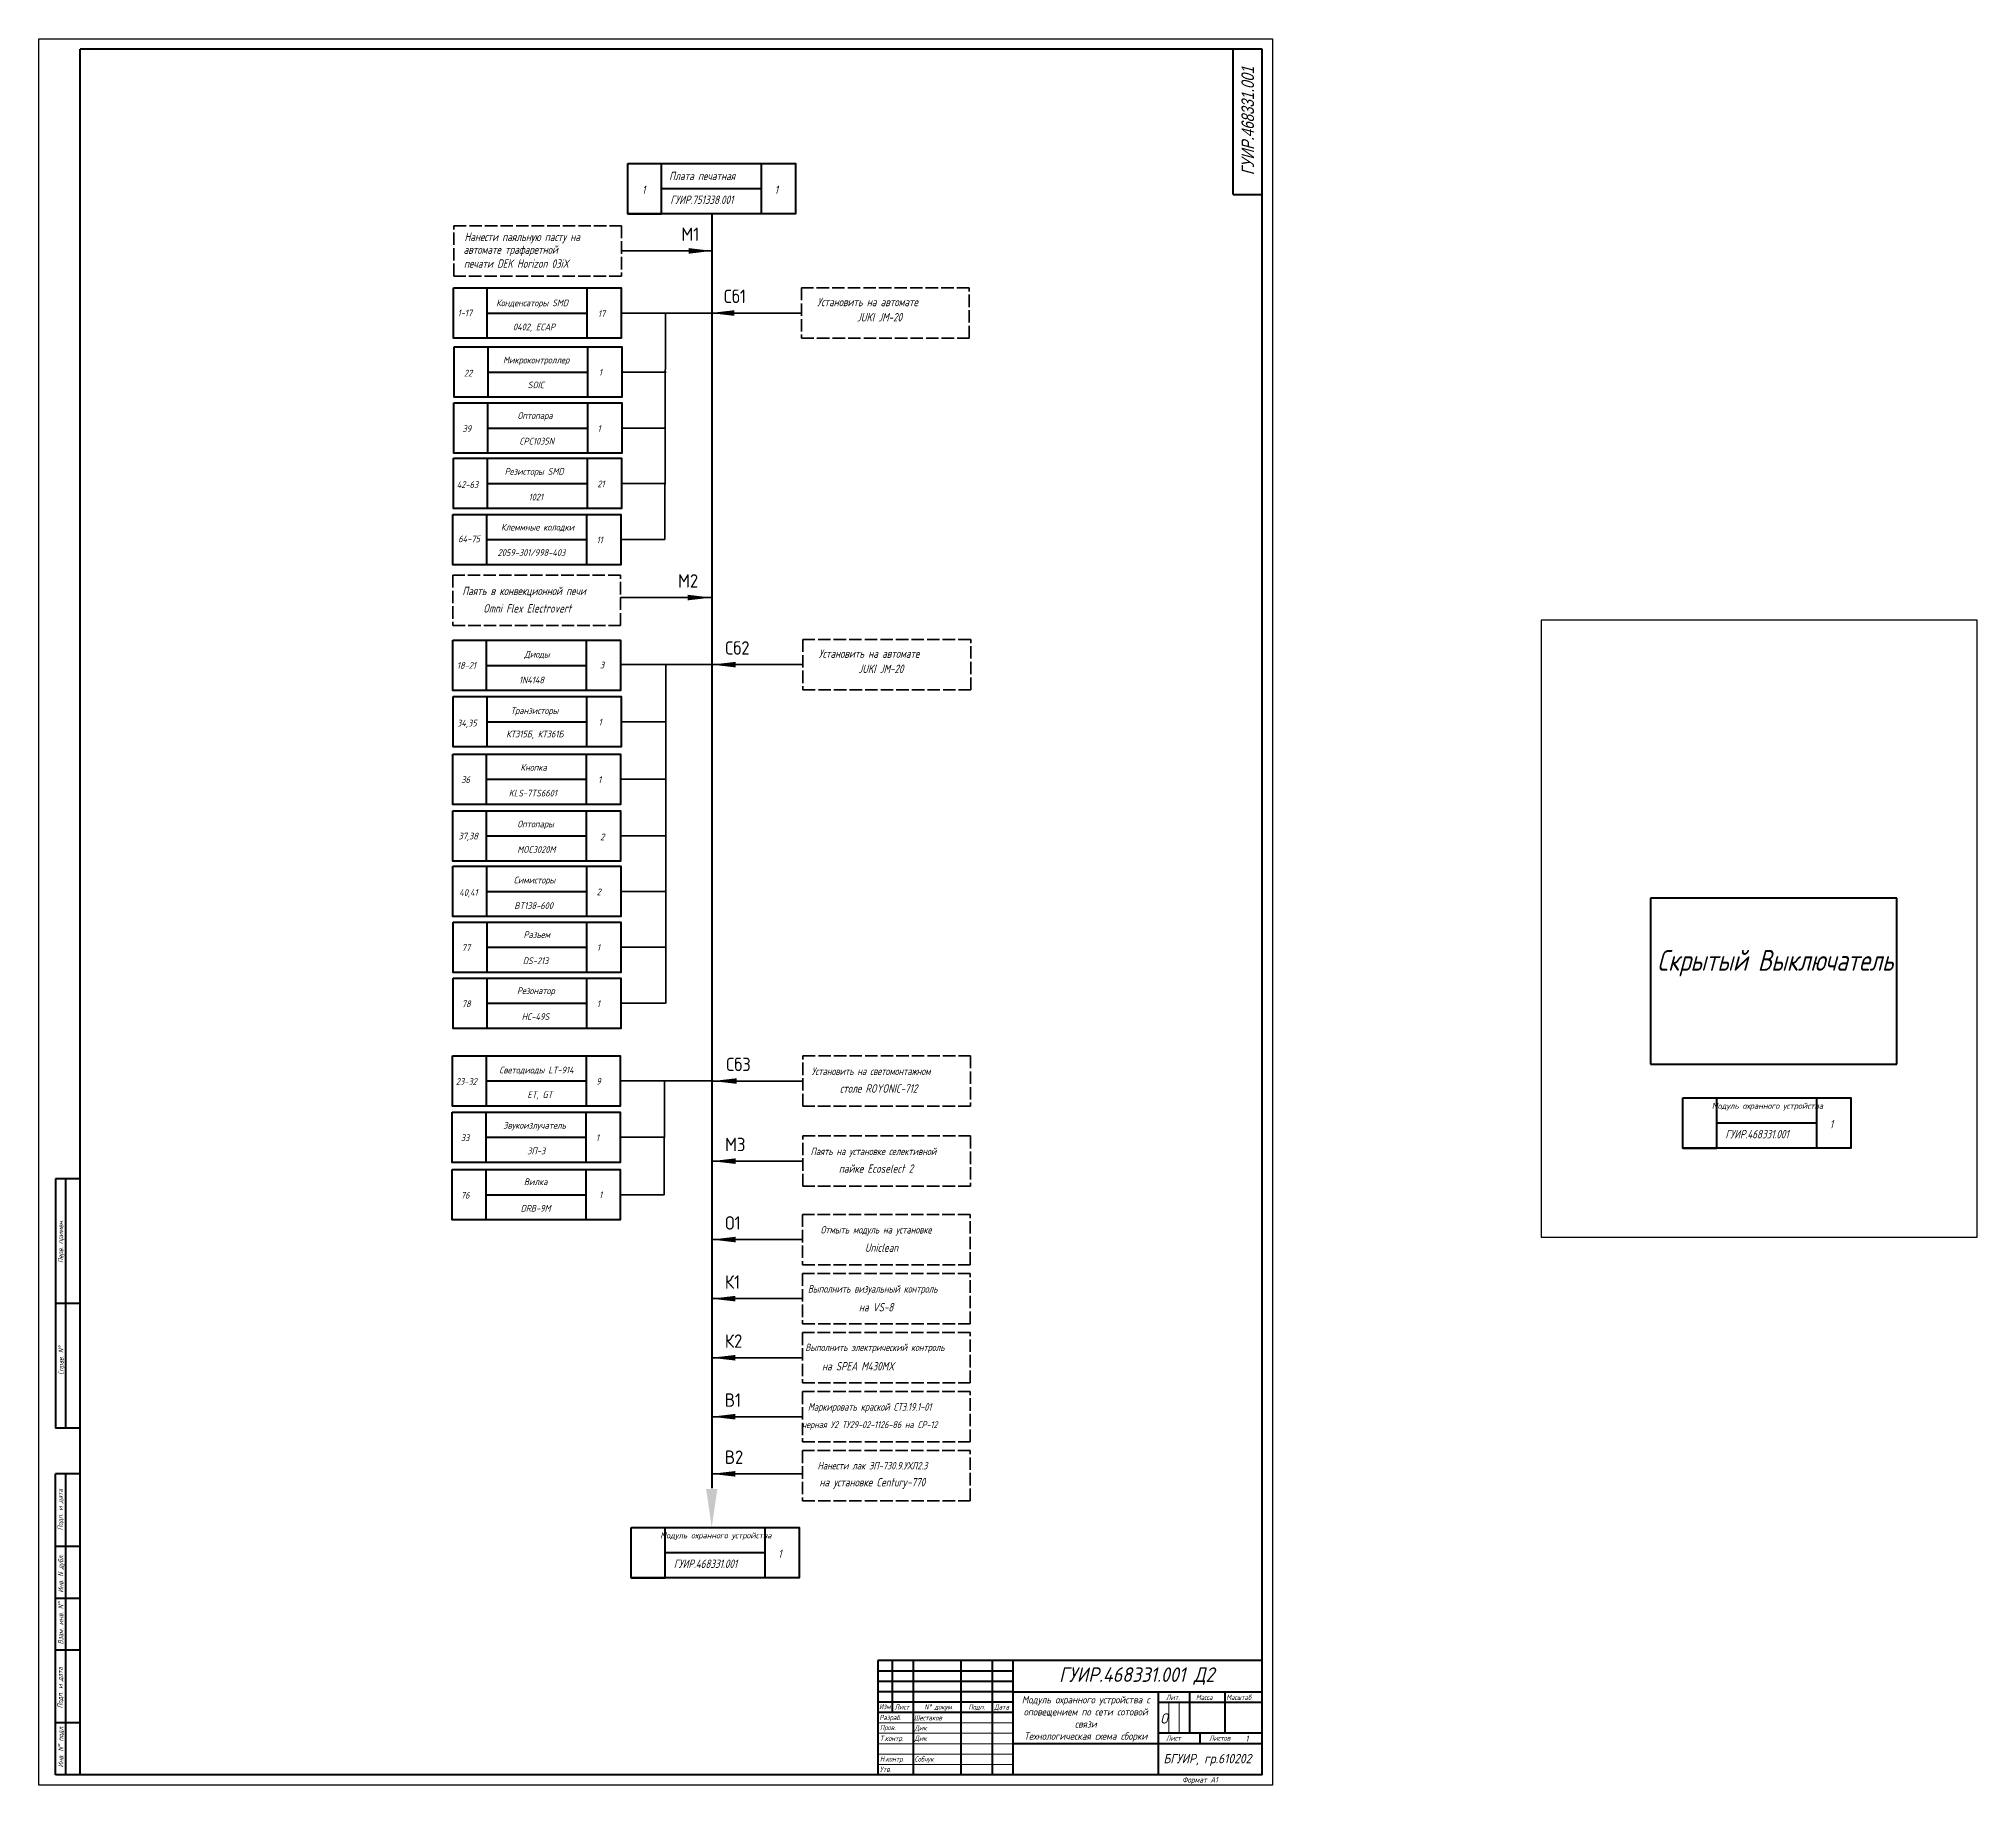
# Model space of a CAD drawing. Header units: millimetres. Extents: x 0 to 9139, y -367 to 2333.
# Drawn here: x 8206 to 9139, y -11 to 830 of the extents above; entities that cross this region are included whole.
import ezdxf

# ---------------------------------------------------------------- set-up
doc = ezdxf.new("R2010")
doc.units = ezdxf.units.MM
doc.header["$LTSCALE"] = 0.5
doc.linetypes.add('ACAD_ISO02W100', pattern=[15, 12, -3])
doc.linetypes.add('осевая2', pattern=[28.575, 19.05, -3.175, 3.175, -3.175])
doc.layers.get('0').update_dxf_attribs({"lineweight": 60})
doc.layers.get('Defpoints').update_dxf_attribs({"color": 5})
for name, color, linetype in [('1-оси', 1, 'осевая2'), ('KONTUR', 7, 'Continuous'), ('TopOverlay', 2, 'Continuous')]:
    doc.layers.add(name, color=color, linetype=linetype)
for name, color, linetype, lineweight in [('Основная', 7, 'Continuous', 40), ('текст', 7, 'Continuous', 30), ('тонкая', 7, 'Continuous', 20)]:
    doc.layers.add(name, color=color, linetype=linetype, lineweight=lineweight)
doc.styles.add('ESKD', font='standarteskd.shx', dxfattribs={"width": 0.8, "oblique": 15})
doc.styles.get("Standard").update_dxf_attribs({"font": 'isocpeui.ttf', "width": 0.9})
doc.styles.add('стиль рамки', font='romans.shx', dxfattribs={"width": 0.75, "oblique": 15, "height": 3.5})
doc.styles.add('стиль1', font='romans.shx', dxfattribs={"width": 0.75, "oblique": 15, "height": 3.5})

msp = doc.modelspace()

# ---------------------------------------------------------------- linework, layer by layer
for p, q in [((8506.01, 745.4), (8506.01, 769.64)), ((8554.15, 745.4), (8554.15, 769.64)), ((8506.01, 757.52), (8554.15, 757.52)), ((8489.71, 745.4), (8506.01, 745.4)), ((8530.11, 745.4), (8530.11, 131.75)), ((8422.05, 685.45), (8422.05, 709.7)), ((8470.19, 685.45), (8470.19, 709.7)), ((8422.05, 697.58), (8470.19, 697.58)), ((8422.41, 657.06), (8422.41, 681.3)), ((8470.55, 657.06), (8470.55, 681.3)), ((8422.41, 669.18), (8470.55, 669.18)), ((8422.26, 630.02), (8422.26, 654.27)), ((8470.4, 630.02), (8470.4, 654.27)), ((8422.26, 642.15), (8470.4, 642.15)), ((8422.18, 603.38), (8422.18, 627.62)), ((8470.32, 603.38), (8470.32, 627.62)), ((8422.18, 615.5), (8470.32, 615.5)), ((8421.8, 576.39), (8421.8, 600.63)), ((8469.94, 576.39), (8469.94, 600.63)), ((8421.8, 588.51), (8469.94, 588.51)), ((8421.75, 515.77), (8421.75, 540.02)), ((8469.89, 515.77), (8469.89, 540.02)), ((8421.75, 527.89), (8469.89, 527.89)), ((8421.93, 488.67), (8421.93, 512.91)), ((8470.07, 488.67), (8470.07, 512.91)), ((8421.93, 500.79), (8470.07, 500.79)), ((8421.71, 460.98), (8421.71, 485.23)), ((8469.85, 460.98), (8469.85, 485.23)), ((8421.71, 473.11), (8469.85, 473.11)), ((8421.74, 433.67), (8421.74, 457.92)), ((8469.88, 433.67), (8469.88, 457.92)), ((8421.74, 445.79), (8469.88, 445.79)), ((8421.83, 406.93), (8421.83, 431.18)), ((8469.97, 406.93), (8469.97, 431.18)), ((8421.83, 419.06), (8469.97, 419.06)), ((8421.93, 380.09), (8421.93, 404.33)), ((8470.07, 380.09), (8470.07, 404.33)), ((8421.93, 392.21), (8470.07, 392.21)), ((8421.93, 353.05), (8421.93, 377.29)), ((8470.07, 353.05), (8470.07, 377.29)), ((8421.93, 365.17), (8470.07, 365.17)), ((8421.61, 315.66), (8421.61, 339.91)), ((8469.75, 315.66), (8469.75, 339.91)), ((8421.61, 327.79), (8469.75, 327.79)), ((9013.96, 295.43), (9013.96, 319.68)), ((9062.1, 295.43), (9062.1, 319.68)), ((8421.5, 288.55), (8421.5, 312.8)), ((8469.64, 288.55), (8469.64, 312.8)), ((8421.5, 300.67), (8469.64, 300.67)), ((9013.96, 307.55), (9062.1, 307.55)), ((8997.66, 295.43), (9013.96, 295.43)), ((8421.5, 260.89), (8421.5, 285.13)), ((8469.64, 260.89), (8469.64, 285.13)), ((8421.5, 273.01), (8469.64, 273.01)), ((8507.71, 88.56), (8507.71, 112.81)), ((8555.85, 88.56), (8555.85, 112.81)), ((8507.71, 100.68), (8555.85, 100.68)), ((8491.4, 88.56), (8507.71, 88.56)), ((8675.13, 43.65), (8610.13, 43.65)), ((8675.13, 38.65), (8610.13, 38.65)), ((8675.13, 33.65), (8610.13, 33.65)), ((8745.13, -6.35), (8745.13, -6.35))]:
    msp.add_line(p, q)
at = {"lineweight": 35}
for p, q in [((8486.74, 727.49), (8530.11, 727.49)), ((8486.56, 697.58), (8529.93, 697.58)), ((8507.61, 588.51), (8507.86, 697.58)), ((8573.3, 697.58), (8529.49, 697.58)), ((8486.91, 669.18), (8508.21, 669.18)), ((8508.95, 668.9), (8508.95, 668.9)), ((8486.77, 642.15), (8508.07, 642.15)), ((8486.69, 615.5), (8507.99, 615.5)), ((8486.31, 588.51), (8507.61, 588.51)), ((8486.21, 560.56), (8529.89, 560.56)), ((8486.26, 528.33), (8529.99, 528.33)), ((8508.06, 365.08), (8508.06, 528.6)), ((8573.98, 528.27), (8530.17, 528.27)), ((8486.44, 500.79), (8507.74, 500.79)), ((8486.21, 473.11), (8507.51, 473.11)), ((8486.25, 445.79), (8507.55, 445.79)), ((8486.34, 419.06), (8507.64, 419.06)), ((8486.43, 392.21), (8507.74, 392.21)), ((8486.43, 365.17), (8507.73, 365.17)), ((8486.11, 327.79), (8530.87, 327.79)), ((8507.3, 273.01), (8507.41, 327.79)), ((8573.92, 327.75), (8530.65, 327.75)), ((8486, 300.67), (8507.3, 300.67)), ((8573.92, 289.17), (8530.11, 289.17)), ((8486, 273.01), (8507.3, 273.01)), ((8573.92, 251.41), (8530.11, 251.41)), ((8573.79, 222.96), (8529.98, 222.96)), ((8573.79, 194.49), (8529.98, 194.49)), ((8573.79, 166.11), (8529.98, 166.11)), ((8573.79, 138.59), (8529.98, 138.59))]:
    msp.add_line(p, q, dxfattribs=at)
at = {"lineweight": 50}
for p, q in [((8675.13, 28.65), (8610.13, 28.65)), ((8675.13, 23.65), (8610.13, 23.65))]:
    msp.add_line(p, q, dxfattribs=at)
for points in [[(8489.71, 769.64), (8570.52, 769.64), (8570.52, 745.4), (8489.71, 745.4)], [(8405.75, 709.7), (8486.56, 709.7), (8486.56, 685.45), (8405.75, 685.45)], [(8406.1, 681.3), (8486.91, 681.3), (8486.91, 657.06), (8406.1, 657.06)], [(8405.95, 654.27), (8486.77, 654.27), (8486.77, 630.02), (8405.95, 630.02)], [(8405.87, 627.62), (8486.69, 627.62), (8486.69, 603.38), (8405.87, 603.38)], [(8405.5, 600.63), (8486.31, 600.63), (8486.31, 576.39), (8405.5, 576.39)], [(8405.45, 540.02), (8486.26, 540.02), (8486.26, 515.77), (8405.45, 515.77)], [(8405.63, 512.91), (8486.44, 512.91), (8486.44, 488.67), (8405.63, 488.67)], [(8405.4, 485.23), (8486.21, 485.23), (8486.21, 460.98), (8405.4, 460.98)], [(8405.43, 457.92), (8486.25, 457.92), (8486.25, 433.67), (8405.43, 433.67)], [(8405.53, 431.18), (8486.34, 431.18), (8486.34, 406.93), (8405.53, 406.93)], [(8405.62, 404.33), (8486.43, 404.33), (8486.43, 380.09), (8405.62, 380.09)], [(8405.62, 377.29), (8486.43, 377.29), (8486.43, 353.05), (8405.62, 353.05)], [(8405.3, 339.91), (8486.11, 339.91), (8486.11, 315.66), (8405.3, 315.66)], [(8997.66, 319.68), (9078.47, 319.68), (9078.47, 295.43), (8997.66, 295.43)], [(8405.19, 312.8), (8486, 312.8), (8486, 288.55), (8405.19, 288.55)], [(8405.19, 285.13), (8486, 285.13), (8486, 260.89), (8405.19, 260.89)], [(8491.4, 112.81), (8572.21, 112.81), (8572.21, 88.56), (8491.4, 88.56)]]:
    msp.add_lwpolyline(points, close=True)
at = {"linetype": 'ACAD_ISO02W100', "lineweight": 35}
for points in [[(8405.93, 739.61), (8486.74, 739.61), (8486.74, 715.37), (8405.93, 715.37)], [(8654.11, 709.7), (8573.3, 709.7), (8573.3, 685.45), (8654.11, 685.45)], [(8486.21, 571.34), (8405.4, 571.34), (8405.4, 547.1), (8486.21, 547.1)], [(8654.8, 540.39), (8573.98, 540.39), (8573.98, 516.15), (8654.8, 516.15)], [(8573.96, 339.87), (8654.78, 339.87), (8654.78, 315.63), (8573.96, 315.63)], [(8573.92, 301.3), (8654.74, 301.3), (8654.74, 277.05), (8573.92, 277.05)], [(8654.61, 263.54), (8573.79, 263.54), (8573.79, 239.29), (8654.61, 239.29)], [(8654.61, 235.08), (8573.79, 235.08), (8573.79, 210.83), (8654.61, 210.83)], [(8654.61, 206.62), (8573.79, 206.62), (8573.79, 182.37), (8654.61, 182.37)], [(8654.61, 178.23), (8573.79, 178.23), (8573.79, 153.99), (8654.61, 153.99)], [(8654.61, 149.77), (8573.79, 149.77), (8573.79, 125.53), (8654.61, 125.53)]]:
    msp.add_lwpolyline(points, close=True, dxfattribs=at)
at = {"lineweight": 60}
for points in [[(8519.07, 728.84), (8519.07, 726.15), (8530.11, 727.49)], [(8540.97, 698.92), (8540.97, 696.23), (8529.49, 697.58)], [(8518.53, 561.91), (8518.53, 559.22), (8529.89, 560.56)], [(8541.66, 529.61), (8541.66, 526.92), (8530.17, 528.27)], [(8542.13, 329.09), (8542.13, 326.4), (8530.65, 327.75)], [(8541.6, 290.52), (8541.6, 287.83), (8530.11, 289.17)], [(8541.6, 252.76), (8541.6, 250.07), (8530.11, 251.41)], [(8541.47, 224.3), (8541.47, 221.61), (8529.98, 222.96)], [(8541.47, 195.84), (8541.47, 193.15), (8529.98, 194.49)], [(8541.47, 167.46), (8541.47, 164.76), (8529.98, 166.11)], [(8527.43, 131.26), (8532.82, 131.26), (8530.12, 112.81)], [(8541.47, 139.94), (8541.47, 137.25), (8529.98, 138.59)]]:
    msp.add_solid(points, dxfattribs=at)
at = {"layer": 'Defpoints'}
msp.add_lwpolyline([(8929.38, 252.63), (9139.38, 252.63), (9139.38, 549.63), (8929.38, 549.63)], close=True, dxfattribs=at)
at = {"layer": 'KONTUR'}
for p, q in [((8206.13, -11.35), (8206.13, 829.65)), ((8206.13, 829.65), (8800.13, 829.65)), ((8800.13, 829.65), (8800.13, -11.35)), ((8800.13, -11.35), (8206.13, -11.35))]:
    msp.add_line(p, q, dxfattribs=at)
at = {"layer": 'TopOverlay', "color": 0, "lineweight": 13}
msp.add_line((8507.56, 528.33), (8530.11, 528.33), dxfattribs=at)
at = {"layer": 'Основная'}
for p, q in [((8226.13, 33.65), (8226.13, 824.65)), ((8795.13, 824.65), (8226.13, 824.65)), ((8781.13, 754.65), (8781.13, 824.65)), ((8795.13, -6.35), (8795.13, 824.65)), ((8781.13, 754.65), (8795.13, 754.65)), ((8214.13, 280.65), (8214.13, 160.65)), ((8226.13, 280.65), (8214.13, 280.65)), ((8219.13, 160.65), (8219.13, 280.65)), ((8226.13, 220.65), (8214.13, 220.65)), ((8226.13, 160.65), (8214.13, 160.65)), ((8214.13, -6.35), (8214.13, 138.65)), ((8226.13, 138.65), (8214.13, 138.65)), ((8219.13, -6.35), (8219.13, 138.65)), ((8226.13, 103.65), (8214.13, 103.65)), ((8226.13, 78.65), (8214.13, 78.65)), ((8226.13, 53.65), (8214.13, 53.65)), ((8610.13, 48.65), (8610.13, -6.35)), ((8795.13, 48.65), (8610.13, 48.65)), ((8617.13, 23.65), (8617.13, 48.65)), ((8627.13, 48.65), (8627.13, -6.35)), ((8650.13, -6.35), (8650.13, 48.65)), ((8665.13, 48.65), (8665.13, -6.35)), ((8675.13, 48.65), (8675.13, -6.35)), ((8226.13, -6.35), (8226.13, 33.65)), ((8675.13, 33.65), (8795.13, 33.65)), ((8745.13, 33.65), (8745.13, -6.35)), ((8745.13, 28.65), (8795.13, 28.65)), ((8760.13, 33.65), (8760.13, 13.65)), ((8777.13, 33.65), (8777.13, 13.65)), ((8226.13, 18.65), (8214.13, 18.65)), ((8795.13, 13.65), (8745.13, 13.65)), ((8765.13, 13.65), (8765.13, 8.65)), ((8795.13, 8.65), (8675.13, 8.65)), ((8795.13, -6.35), (8214.13, -6.35))]:
    msp.add_line(p, q, dxfattribs=at)
at = {"layer": 'Основная', "lineweight": 140}
for p, q in [((8982.02, 415.84), (8982.02, 335.84)), ((9100.62, 415.84), (8982.02, 415.84)), ((9100.62, 335.84), (9100.62, 415.84)), ((8982.02, 335.84), (9100.62, 335.84))]:
    msp.add_line(p, q, dxfattribs=at)
at = {"layer": 'тонкая'}
for p, q in [((8750.12, 28.44), (8750.12, 13.65)), ((8755.2, 28.44), (8755.2, 13.65)), ((8610.13, 18.65), (8675.13, 18.65)), ((8675.13, 13.65), (8610.13, 13.65)), ((8675.13, 8.65), (8610.13, 8.65))]:
    msp.add_line(p, q, dxfattribs=at)
for points in [[(8610.13, 3.65), (8675.13, 3.65)], [(8610.13, -1.35), (8675.13, -1.35)]]:
    msp.add_lwpolyline(points, dxfattribs=at)

# ---------------------------------------------------------------- texts
at = {"insert": (8788.22, 790.07), "char_height": 6, "width": 120, "attachment_point": 5, "rotation": 90, "style": 'ESKD'}
msp.add_mtext('ГУИР.468331.001', dxfattribs=at)
at = {"lineweight": 60}
for s, width, gutter_width, insert, char_height, attachment_point in [('\\A1;{\\fISOCPEUR|b0|i0|c204|p34;М1}', 13.8778, 32.32, (8524.11, 738.75), 6.465, 3), ('\\A1;{\\fISOCPEUR|b0|i0|c204|p34;Сб1}', 13.8778, 32.32, (8535.93, 708.83), 6.465, 1), ('\\A1;{\\fISOCPEUR|b0|i0|c204|p34;М2}', 13.8778, 32.32, (8523.58, 571.82), 6.465, 3), ('\\A1;{\\fISOCPEUR|b0|i0|c204|p34;Сб2}', 13.8778, 32.32, (8536.62, 539.52), 6.465, 1), ('\\A1;{\\fISOCPEUR|b0|i0|c204|p34;Сб3}', 13.8778, 32.32, (8537.09, 339), 6.465, 1), ('\\A1;{\\fISOCPEUR|b0|i0|c204|p34;М3}', 13.8778, 32.32, (8536.56, 300.43), 6.465, 1), ('\\A1;{\\fISOCPEUR|b0|i0|c204|p34;О1}', 13.8778, 32.32, (8536.56, 262.67), 6.465, 1), ('\\A1;{\\fISOCPEUR|b0|i0|c204|p34;К1}', 13.8778, 32.32, (8536.43, 234.21), 6.465, 1), ('\\A1;{\\fISOCPEUR|b0|i0|c204|p34;К2}', 13.8778, 32.32, (8536.43, 205.75), 6.465, 1), ('\\A1;{\\fISOCPEUR|b0|i0|c204|p34;В1}', 13.8778, 32.32, (8536.43, 177.37), 6.465, 1), ('\\A1;{\\fISOCPEUR|b0|i0|c204|p34;В2}', 13.8778, 32.32, (8536.43, 149.85), 6.465, 1), ('\\pxqc;ГУИР.468331.001 Д2', 120, 20, (8674.75, 45.41), 7, 1), ('\\pxqc;Модуль охранного устройства с оповещением по сети сотовой связи \\PТехнологическая схема сборки', 70.767, 20, (8674.82, 31.56), 3.5, 1)]:
    msp.add_mtext_dynamic_manual_height_columns(s, width=width, gutter_width=gutter_width, heights=[0], dxfattribs=dict(at, insert=insert, char_height=char_height, attachment_point=attachment_point))
at = {"color": 0, "attachment_point": 1}
for s, insert, char_height in [('О', (8746.13, 23.33), 5), ('1', (8787.1, 12.56), 3)]:
    msp.add_mtext_dynamic_manual_height_columns(s, width=0.6173, gutter_width=50, heights=[0], dxfattribs=dict(at, insert=insert, char_height=char_height))
at = {"layer": '1-оси', "color": 0, "insert": (8747.6, 3.72), "char_height": 4.5, "attachment_point": 1}
msp.add_mtext_dynamic_manual_height_columns('БГУИР, гр.610202', width=55.323, gutter_width=50, heights=[0], dxfattribs=at)
at = {"layer": 'TopOverlay', "color": 0, "lineweight": 13, "char_height": 2.9092, "width": 47.2891, "attachment_point": 1}
for insert in [(9014.72, 317.27), (8508.47, 110.41)]:
    msp.add_mtext('\\pxqc;Модуль охранного устройства', dxfattribs=dict(at, insert=insert))
at = {"layer": 'Основная', "insert": (8982.15, 390.86), "char_height": 10, "attachment_point": 1, "style": 'стиль рамки'}
msp.add_mtext_dynamic_manual_height_columns('\\pxqc;Скрытый Выключатель', width=120, gutter_width=12.5, heights=[0], dxfattribs=at)
at = {"layer": 'текст', "oblique": 15, "width": 0.75}
for s, height, style, p in [('Плата печатная', 4.0406, 'стиль рамки', (8509.63, 761.57)), ('1', 4.04, 'стиль рамки', (8496.55, 754.93)), ('1', 4.04, 'стиль рамки', (8560.43, 754.93)), ('ГУИР.751338.001', 4.0406, 'стиль рамки', (8510.18, 750.11)), ('автомате трафаретной ', 4.0406, 'стиль рамки', (8410.63, 726.08)), ('Нанести паяльную пасту на', 4.0406, 'стиль рамки', (8411.08, 732.23)), ('печати DEK Horizon 03iX', 4.0406, 'стиль рамки', (8410.82, 719.37)), ('Конденсаторы SMD', 3.2325, 'стиль рамки', (8426.34, 700.84)), ('Установить на автомате', 4.0406, 'стиль рамки', (8580.88, 700.85)), ('1-17', 3.232, 'стиль рамки', (8407.8, 695.98)), ('0402, ECAP', 3.232, 'стиль рамки', (8434.43, 689.27)), ('17', 3.232, 'стиль рамки', (8475.3, 695.64)), ('JUKI JM-20', 4.041, 'стиль рамки', (8599.98, 693.52)), ('Микроконтроллер', 3.2325, 'стиль рамки', (8429.64, 673.33)), ('22', 3.232, 'стиль рамки', (8410.83, 667.02)), ('SOIC', 3.232, 'стиль рамки', (8441.52, 661.36)), ('1', 3.23, 'стиль рамки', (8475.75, 667.34)), ('Оптопара', 3.232, 'стиль рамки', (8436.64, 646.57)), ('39', 3.232, 'стиль рамки', (8410.08, 640.28)), ('CPC1035N', 3.232, 'стиль рамки', (8437.45, 634.25)), ('1', 3.23, 'стиль рамки', (8475.15, 640.32)), ('42-63', 3.232, 'стиль рамки', (8407.35, 613.36)), ('Резисторы SMD', 3.2325, 'стиль рамки', (8430.42, 619.65)), ('21', 3.232, 'стиль рамки', (8475.07, 613.68)), ('1021', 3.232, 'стиль рамки', (8441.97, 607.33)), ('64-75', 3.232, 'стиль рамки', (8408.05, 587.21)), ('Клеммные колодки', 3.2325, 'стиль рамки', (8428.65, 592.84)), ('11', 3.232, 'стиль рамки', (8474.69, 586.69)), ('2059-301/998-403', 3.2325, 'стиль рамки', (8427.03, 580.62)), ('Паять в конвекционной печи', 4.0406, 'стиль рамки', (8410.07, 561.73)), ('Omni Flex Electrovert', 4.0406, 'стиль рамки', (8420.12, 553.33)), ('Диоды', 3.232, 'стиль рамки', (8439.91, 531.66)), ('Установить на автомате', 4.0406, 'стиль рамки', (8581.57, 531.54)), ('18-21', 3.232, 'стиль рамки', (8407.44, 526.25)), ('3', 3.23, 'стиль рамки', (8476.28, 526.43)), ('JUKI JM-20', 4.041, 'стиль рамки', (8600.67, 524.22)), ('1N4148', 3.232, 'стиль рамки', (8437.33, 519.25)), ('Транзисторы', 3.2325, 'стиль рамки', (8433.34, 504.5)), ('34,35', 3.232, 'стиль рамки', (8407.53, 498.48)), ('КТ315Б, КТ361Б', 3.2325, 'стиль рамки', (8431.17, 493.24)), ('1', 3.23, 'стиль рамки', (8475.66, 498.96)), ('Кнопка', 3.232, 'стиль рамки', (8438.03, 477.17)), ('36', 3.232, 'стиль рамки', (8409.53, 471.24)), ('KLS-7TS6601', 3.2325, 'стиль рамки', (8432.41, 464.77)), ('1', 3.23, 'стиль рамки', (8475.43, 471.28)), ('Оптопары', 3.232, 'стиль рамки', (8436.54, 449.94)), ('37,38', 3.232, 'стиль рамки', (8408.17, 444.07)), ('MOC3020M', 3.232, 'стиль рамки', (8436.51, 437.62)), ('2', 3.23, 'стиль рамки', (8476.44, 443.69)), ('40,41', 3.232, 'стиль рамки', (8408.54, 416.92)), ('Симисторы', 3.232, 'стиль рамки', (8434.82, 422.92)), ('2', 3.23, 'стиль рамки', (8474.72, 417.23)), ('BT138-600', 3.232, 'стиль рамки', (8435.07, 410.61)), ('77', 3.232, 'стиль рамки', (8409.75, 390.35)), ('Разъем', 3.232, 'стиль рамки', (8439.52, 396.66)), ('1', 3.23, 'стиль рамки', (8474.82, 390.39)), ('DS-213', 3.232, 'стиль рамки', (8439.16, 384.04)), ('78', 3.232, 'стиль рамки', (8409.75, 363.31)), ('Резонатор', 3.232, 'стиль рамки', (8436.35, 369.62)), ('1', 3.23, 'стиль рамки', (8474.81, 363.34)), ('HC-49S', 3.232, 'стиль рамки', (8438.65, 357.16)), ('23-32', 3.232, 'стиль рамки', (8406.91, 325.92)), ('Светодиоды LT-914', 3.2325, 'стиль рамки', (8427.83, 331.43)), ('9', 3.23, 'стиль рамки', (8474.49, 325.96)), ('Установить на светомонтажном', 3.6365, 'стиль рамки', (8578.24, 330.65)), ('ET, GT', 3.232, 'стиль рамки', (8441.4, 319.62)), ('столе ROYONIC-712', 4.0406, 'стиль рамки', (8591.84, 322.14)), ('Звукоизлучатель', 3.2325, 'стиль рамки', (8429.74, 304.82)), ('1', 4.04, 'стиль рамки', (9068.38, 304.96)), ('33', 3.232, 'стиль рамки', (8409.32, 298.81)), ('1', 3.23, 'стиль рамки', (8474.38, 298.85)), ('ГУИР.468331.001', 4.0406, 'стиль рамки', (9018.13, 300.15)), ('ЗП-3', 3.232, 'стиль рамки', (8441.29, 292.5)), ('Паять на установке селективной', 3.6365, 'стиль рамки', (8577.7, 292.08)), ('Вилка', 3.232, 'стиль рамки', (8439.69, 277.61)), ('пайке Ecoselect 2', 4.0406, 'стиль рамки', (8591.31, 283.57)), ('76', 3.232, 'стиль рамки', (8409.32, 271.15)), ('1', 3.23, 'стиль рамки', (8475.89, 271.33)), ('DRB-9M', 3.232, 'стиль рамки', (8438.12, 264.84)), ('Отмыть модуль на установке', 3.6365, 'стиль рамки', (8582.52, 254.32)), ('Uniclean', 4.041, 'стиль рамки', (8603.88, 245.48)), ('Выполнить визуальный контроль', 3.6365, 'стиль рамки', (8576.41, 225.86)), ('на VS-8', 4.041, 'стиль рамки', (8600.97, 216.82)), ('Выполнить электрический контроль', 3.4547, 'стиль рамки', (8575.18, 197.77)), ('на SPEA M430MX', 4.0406, 'стиль рамки', (8583.22, 188.39)), ('Маркировать краской СТ3.19.1-01 ', 3.6365, 'стиль рамки', (8576.41, 169.02)), ('черная У2 ТУ29-02-1126-86 на CP-12', 3.2729, 'стиль рамки', (8573.65, 160.67)), ('Нанести лак ЭП-730.9.УХЛ2.3', 3.6365, 'стиль рамки', (8581.04, 140.72)), ('на установке Century-770', 4.0406, 'стиль рамки', (8581.97, 132.54)), ('ГУИР.468331.001', 4.0406, 'стиль рамки', (8511.87, 93.28)), ('1', 4.04, 'стиль рамки', (8562.12, 98.09)), ('Лит.', 2.5, 'стиль1', (8748.85, 29.71)), ('Масса', 2.5, 'стиль1', (8763.22, 29.71)), ('Масштаб', 2.5, 'стиль1', (8777.82, 29.71)), ('Изм', 2.5, 'стиль1', (8610.68, 25.26)), ('Разраб.', 2.5, 'стиль1', (8610.79, 20.01)), ('Лист', 2.5, 'стиль1', (8618.15, 25.11)), ('Шестаков', 2.5, 'стиль1', (8627.45, 19.86)), ('N%%d докум. ', 2.5, 'стиль1', (8632.44, 25.11)), ('Подп.', 2.5, 'стиль1', (8653.69, 25.11)), ('Дата', 2.5, 'стиль1', (8666.14, 25.11)), ('Пров.', 2.5, 'стиль1', (8611.09, 15.18)), ('Т.контр.', 2.5, 'стиль1', (8611.09, 9.98)), ('Дик', 2.5, 'стиль1', (8627.75, 15.02)), ('Дик', 2.5, 'стиль1', (8627.75, 10.02)), ('Лист', 2.5, 'стиль1', (8748.85, 10.1)), ('Листов', 2.5, 'стиль1', (8769.57, 10.1)), ('Н.контр.', 2.5, 'стиль1', (8611.09, 0.06)), ('Собчук', 2.5, 'стиль1', (8627.75, 0.02)), ('Утв.', 2.5, 'стиль1', (8611.09, -4.96)), ('Формат А1', 2.75, 'стиль1', (8756.6, -10.1))]:
    msp.add_text(s, height=height, dxfattribs=dict(at, style=style)).set_placement(p)
at = {"layer": 'текст', "style": 'стиль1', "oblique": 15, "width": 0.75}
for s, p in [('Перв. примен.', (8217.89, 240.16)), ('Справ. N%%d', (8218.04, 186.28)), ('Подп. и дата', (8217.71, 111.42)), ('Инв. N дубл.', (8217.95, 81.39)), ('Взам. инв. N%%d', (8217.95, 56.47)), ('Подп. и дата', (8217.66, 25.68)), ('Инв. N%%d подл.', (8217.95, -2.78))]:
    msp.add_text(s, height=2.5, rotation=90, dxfattribs=at).set_placement(p)

doc.saveas('drawing.dxf')
